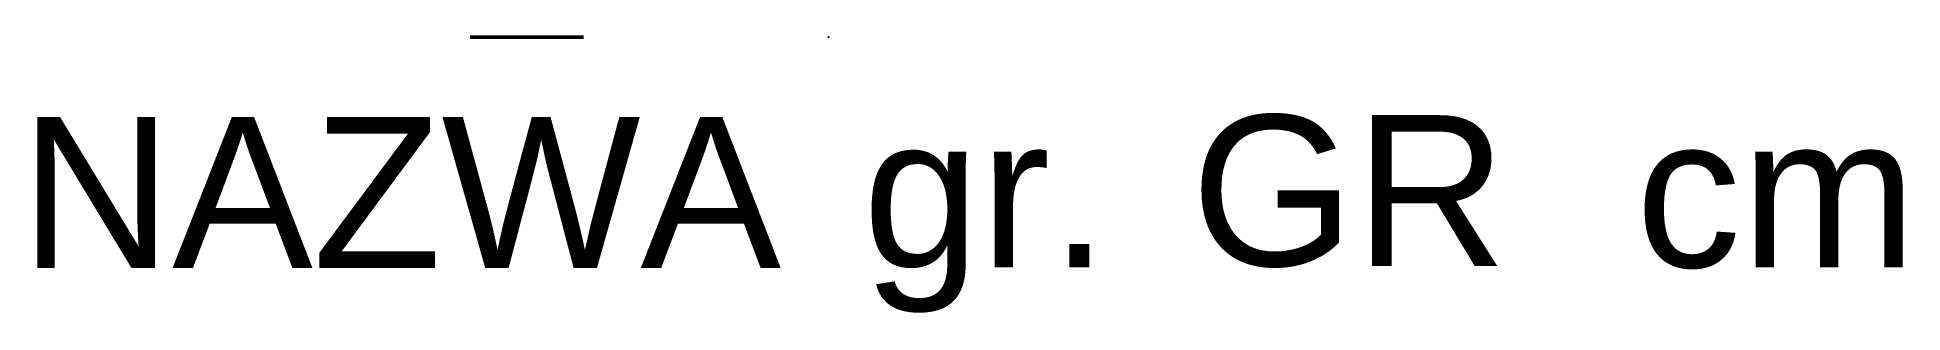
# Model space of a CAD drawing. Header units: millimetres. Extents: x -839 to 1139, y -292 to 0.
import ezdxf
from ezdxf.enums import TextEntityAlignment as Align

# ---------------------------------------------------------------- set-up
doc = ezdxf.new("R2010")
doc.units = ezdxf.units.MM
doc.header["$LTSCALE"] = 10
doc.header["$MEASUREMENT"] = 0
doc.layers.get('Defpoints').update_dxf_attribs({"color": 2, "lineweight": 50})
doc.layers.add('G-Opisy', color=2, linetype='Continuous', lineweight=18)
doc.styles.add('Arial-GG', font='arial.ttf')

msp = doc.modelspace()

# ---------------------------------------------------------------- linework, layer by layer
at = {"ltscale": 2}
msp.add_point((0, 0), dxfattribs=at)
at = {"layer": 'Defpoints'}
msp.add_lwpolyline([(-380.1, 0), (-259.7, 0)], dxfattribs=at)

# ---------------------------------------------------------------- texts
at = {"layer": 'G-Opisy', "insert": (595, -188.3), "char_height": 160, "width": 4672.273, "attachment_point": 5, "style": 'Arial-GG'}
msp.add_mtext('gr.         cm', dxfattribs=at)
at = {"layer": 'G-Opisy', "ltscale": 2, "style": 'Arial-GG'}
msp.add_attdef('NAZWA', text='SŻ-1/0', height=160, dxfattribs=at).set_placement((-50.4, -244.8), align=Align.RIGHT)
msp.add_attdef('GR', text='25', height=160, dxfattribs=at).set_placement((551.8, -242.7), align=Align.CENTER)

doc.saveas('drawing.dxf')
